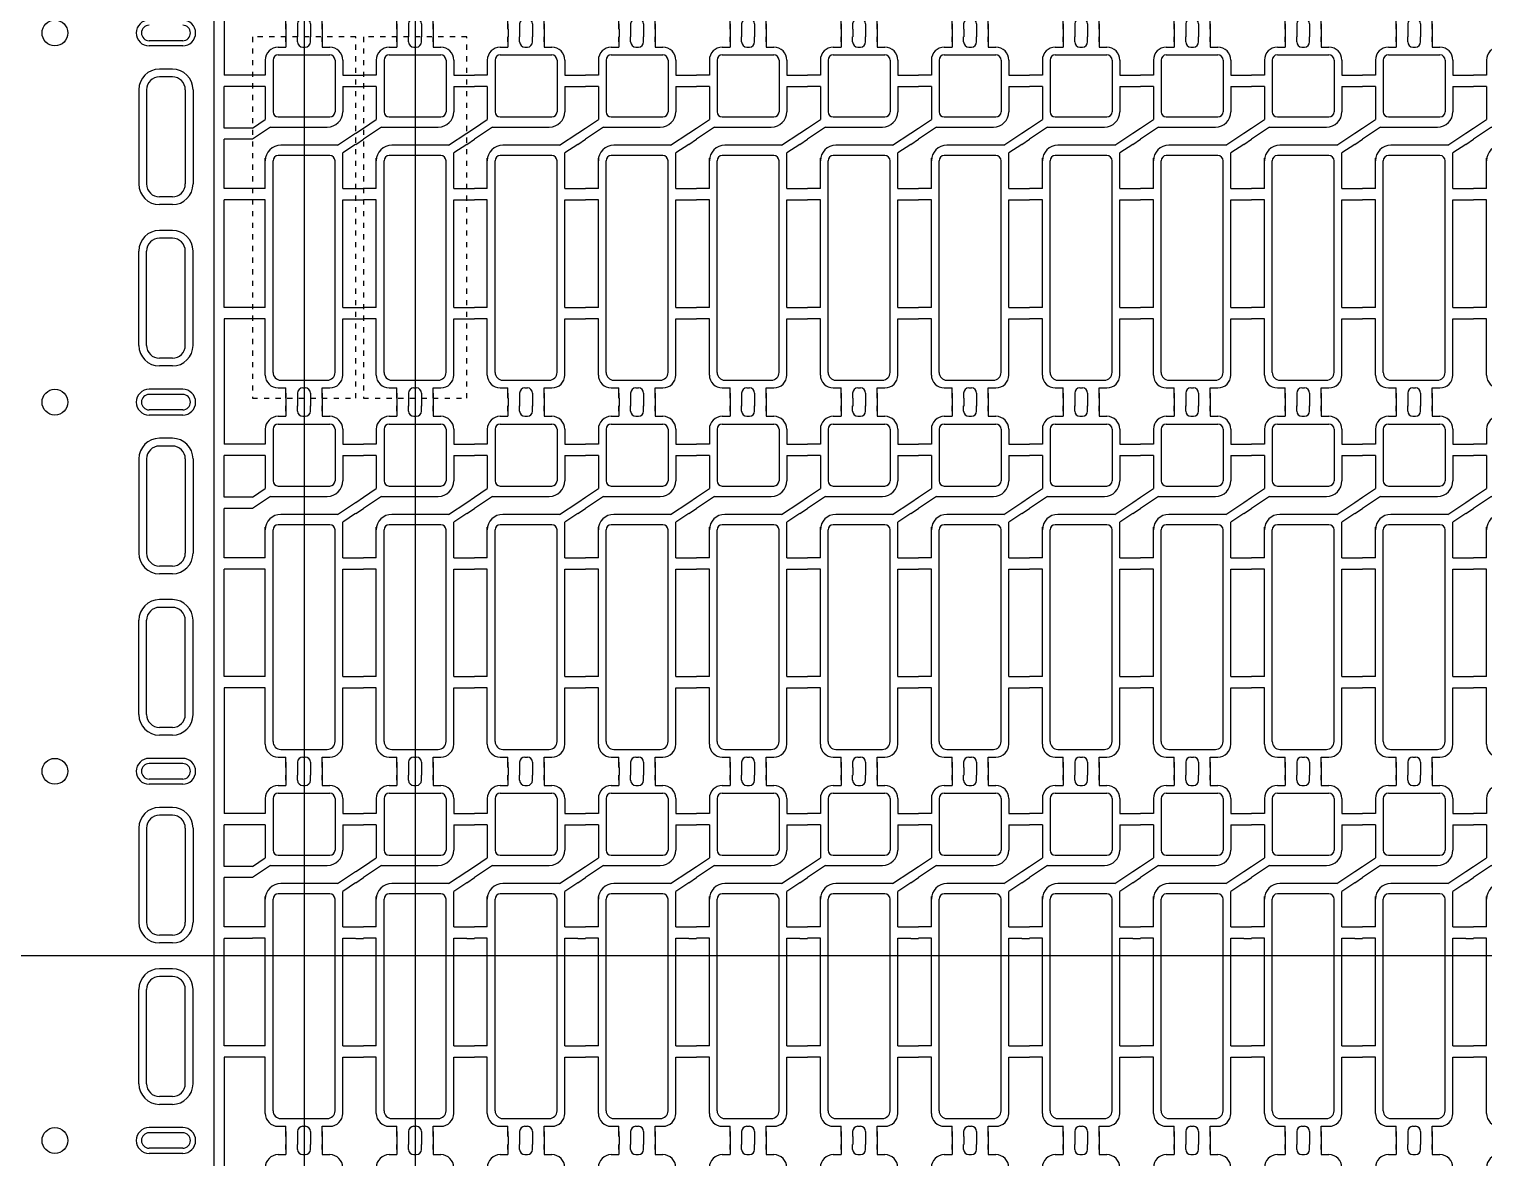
# Model space of a CAD drawing. Header units: millimetres. Extents: x -969 to -640, y 747 to 954.
# Drawn here: x -778.07 to -749.9, y 883.2 to 905.07 of the extents above; entities that cross this region are included whole.
import ezdxf

# ---------------------------------------------------------------- set-up
doc = ezdxf.new("R2010")
doc.units = ezdxf.units.MM
for name, pattern in [('CENTER', [10.16, 6.35, -1.27, 1.27, -1.27]), ('DOT2', [0.125, 0, -0.125]), ('HIDDEN', [1.905, 1.27, -0.635])]:
    doc.linetypes.add(name, pattern=pattern)
for name, color, linetype in [('1', 3, 'Continuous'), ('6', 6, 'Continuous'), ('b etching', 1, 'Continuous'), ('CEN', 8, 'CENTER'), ('HID', 1, 'HIDDEN')]:
    doc.layers.add(name, color=color, linetype=linetype)

# ---------------------------------------------------------------- blocks, each defined once
blk = doc.blocks.new('e1')
at = {"layer": '1'}
for p, q in [((-947.058, 906.581), (-947.058, 906.481)), ((-947.058, 906.481), (-947.058, 906.581)), ((-947.058, 906.581), (-947.058, 906.381)), ((-946.358, 906.581), (-946.358, 906.481)), ((-946.358, 906.481), (-946.358, 906.581)), ((-946.358, 906.581), (-946.358, 906.381)), ((-947.458, 906.131), (-947.458, 905.841)), ((-946.358, 906.381), (-946.208, 906.381)), ((-945.958, 906.131), (-945.958, 905.841)), ((-947.458, 905.841), (-947.708, 905.841)), ((-945.958, 905.841), (-945.708, 905.841)), ((-947.458, 905.621), (-947.708, 905.621)), ((-947.458, 905.621), (-947.458, 904.981)), ((-945.958, 905.621), (-945.958, 905.131)), ((-945.958, 905.621), (-945.708, 905.621)), ((-947.358, 904.831), (-946.258, 904.831)), ((-946.058, 904.481), (-947.158, 904.481)), ((-947.458, 903.641), (-947.458, 904.231)), ((-945.958, 903.641), (-945.958, 904.331)), ((-947.458, 903.641), (-947.708, 903.641)), ((-945.958, 903.641), (-945.708, 903.641)), ((-947.458, 903.421), (-947.708, 903.421)), ((-947.458, 901.341), (-947.458, 903.421)), ((-945.958, 901.341), (-945.958, 903.421)), ((-945.958, 903.421), (-945.708, 903.421)), ((-947.458, 901.341), (-947.708, 901.341)), ((-945.958, 901.341), (-945.708, 901.341)), ((-947.458, 901.121), (-947.708, 901.121)), ((-947.458, 900.031), (-947.458, 901.121)), ((-945.958, 900.031), (-945.958, 901.121)), ((-945.958, 901.121), (-945.708, 901.121)), ((-947.058, 899.581), (-947.058, 899.781)), ((-947.058, 899.581), (-947.058, 899.681)), ((-947.058, 899.681), (-947.058, 899.581)), ((-946.358, 899.781), (-946.208, 899.781)), ((-946.358, 899.581), (-946.358, 899.781)), ((-946.358, 899.581), (-946.358, 899.681)), ((-946.358, 899.681), (-946.358, 899.581))]:
    blk.add_line(p, q, dxfattribs=at)
at = {"layer": '1', "linetype": 'ByBlock'}
for p, q in [((-946.833, 906.481), (-946.833, 906.581)), ((-946.583, 906.481), (-946.583, 906.581)), ((-947.208, 906.381), (-947.058, 906.381)), ((-946.733, 906.381), (-946.683, 906.381)), ((-947.708, 904.814), (-947.458, 904.981)), ((-947.358, 904.831), (-947.708, 904.597)), ((-946.058, 904.481), (-945.708, 904.714)), ((-945.708, 904.497), (-945.958, 904.331)), ((-947.208, 899.781), (-947.058, 899.781)), ((-946.833, 899.681), (-946.833, 899.581)), ((-946.733, 899.781), (-946.683, 899.781)), ((-946.583, 899.681), (-946.583, 899.581))]:
    blk.add_line(p, q, dxfattribs=at)
for centre, start, end in [((-946.733, 906.481), 180, 270), ((-946.683, 906.481), 270, 0), ((-946.733, 899.681), 90, 180), ((-946.683, 899.681), 0, 90)]:
    blk.add_arc(centre, 0.1, start, end, dxfattribs=at)
at = {"layer": '1'}
for centre, radius, start, end in [((-947.208, 906.131), 0.25, 90, 180), ((-946.208, 906.131), 0.25, 0, 90), ((-946.258, 905.131), 0.3, 270, 0), ((-947.158, 904.181), 0.3, 90, 180), ((-947.208, 900.031), 0.25, 180, 270), ((-946.208, 900.031), 0.25, 270, 0)]:
    blk.add_arc(centre, radius, start, end, dxfattribs=at)
blk = doc.blocks.new('e2')
at = {"layer": 'b etching', "linetype": 'ByBlock'}
for p, q in [((-947.308, 906.131), (-947.308, 905.131)), ((-947.208, 906.231), (-946.208, 906.231)), ((-946.108, 906.131), (-946.108, 905.131)), ((-947.208, 905.031), (-946.208, 905.031)), ((-947.308, 900.081), (-947.308, 904.181)), ((-946.208, 904.281), (-947.208, 904.281)), ((-946.108, 900.081), (-946.108, 904.181)), ((-947.158, 899.931), (-946.258, 899.931))]:
    blk.add_line(p, q, dxfattribs=at)
for centre, radius, start, end in [((-947.208, 906.131), 0.1, 90, 180), ((-946.208, 906.131), 0.1, 360, 90), ((-947.208, 905.131), 0.1, 180, 270), ((-946.208, 905.131), 0.1, 270, 360), ((-947.208, 904.181), 0.1, 90, 180), ((-946.208, 904.181), 0.1, 0, 90), ((-947.158, 900.081), 0.15, 180, 270), ((-946.258, 900.081), 0.15, 270, 0)]:
    blk.add_arc(centre, radius, start, end, dxfattribs=at)

msp = doc.modelspace()

# ---------------------------------------------------------------- linework, layer by layer
at = {"layer": '1', "linetype": 'ByBlock'}
for p, q in [((-774.2986804, 906.60640189), (-774.2986804, 904.17640189)), ((-773.0986804, 905.06640189), (-773.0986804, 904.91640189)), ((-772.8736804, 905.06640189), (-772.8736804, 904.91640189)), ((-772.6236804, 905.06640189), (-772.6236804, 904.91640189)), ((-772.3986804, 905.06640189), (-772.3986804, 904.91640189)), ((-770.9486804, 905.06640189), (-770.9486804, 904.91640189)), ((-770.7236804, 905.06640189), (-770.7236804, 904.91640189)), ((-770.4736804, 905.06640189), (-770.4736804, 904.91640189)), ((-770.2486804, 905.06640189), (-770.2486804, 904.91640189)), ((-768.7986804, 905.06640189), (-768.7986804, 904.91640189)), ((-768.5736804, 905.06640189), (-768.5736804, 904.91640189)), ((-768.3236804, 905.06640189), (-768.3236804, 904.91640189)), ((-768.0986804, 905.06640189), (-768.0986804, 904.91640189)), ((-766.6486804, 905.06640189), (-766.6486804, 904.91640189)), ((-766.4236804, 905.06640189), (-766.4236804, 904.91640189)), ((-766.1736804, 905.06640189), (-766.1736804, 904.91640189)), ((-765.9486804, 905.06640189), (-765.9486804, 904.91640189)), ((-764.4986804, 905.06640189), (-764.4986804, 904.91640189)), ((-764.2736804, 905.06640189), (-764.2736804, 904.91640189)), ((-764.0236804, 905.06640189), (-764.0236804, 904.91640189)), ((-763.7986804, 905.06640189), (-763.7986804, 904.91640189)), ((-762.3486804, 905.06640189), (-762.3486804, 904.91640189)), ((-762.1236804, 905.06640189), (-762.1236804, 904.91640189)), ((-761.8736804, 905.06640189), (-761.8736804, 904.91640189)), ((-761.6486804, 905.06640189), (-761.6486804, 904.91640189)), ((-760.1986804, 905.06640189), (-760.1986804, 904.91640189)), ((-759.9736804, 905.06640189), (-759.9736804, 904.91640189)), ((-759.7236804, 905.06640189), (-759.7236804, 904.91640189)), ((-759.4986804, 905.06640189), (-759.4986804, 904.91640189)), ((-758.0486804, 905.06640189), (-758.0486804, 904.91640189)), ((-757.8236804, 905.06640189), (-757.8236804, 904.91640189)), ((-757.5736804, 905.06640189), (-757.5736804, 904.91640189)), ((-757.3486804, 905.06640189), (-757.3486804, 904.91640189)), ((-755.8986804, 905.06640189), (-755.8986804, 904.91640189)), ((-755.6736804, 905.06640189), (-755.6736804, 904.91640189)), ((-755.4236804, 905.06640189), (-755.4236804, 904.91640189)), ((-755.1986804, 905.06640189), (-755.1986804, 904.91640189)), ((-753.7486804, 905.06640189), (-753.7486804, 904.91640189)), ((-753.5236804, 905.06640189), (-753.5236804, 904.91640189)), ((-753.2736804, 905.06640189), (-753.2736804, 904.91640189)), ((-753.0486804, 905.06640189), (-753.0486804, 904.91640189)), ((-751.5986804, 905.06640189), (-751.5986804, 904.91640189)), ((-751.3736804, 905.06640189), (-751.3736804, 904.91640189)), ((-751.1236804, 905.06640189), (-751.1236804, 904.91640189)), ((-750.8986804, 905.06640189), (-750.8986804, 904.91640189)), ((-773.7486804, 904.17640189), (-774.2986804, 904.17640189)), ((-771.7486804, 904.17640189), (-771.5986804, 904.17640189)), ((-769.5986804, 904.17640189), (-769.4486804, 904.17640189)), ((-767.4486804, 904.17640189), (-767.2986804, 904.17640189)), ((-765.2986804, 904.17640189), (-765.1486804, 904.17640189)), ((-763.1486804, 904.17640189), (-762.9986804, 904.17640189)), ((-760.9986804, 904.17640189), (-760.8486804, 904.17640189)), ((-758.8486804, 904.17640189), (-758.6986804, 904.17640189)), ((-756.6986804, 904.17640189), (-756.5486804, 904.17640189)), ((-754.5486804, 904.17640189), (-754.3986804, 904.17640189)), ((-752.3986804, 904.17640189), (-752.2486804, 904.17640189)), ((-750.2486804, 904.17640189), (-750.0986804, 904.17640189)), ((-773.7486804, 903.95640189), (-774.2986804, 903.95640189)), ((-774.2986804, 903.14973522), (-774.2986804, 903.95640189)), ((-771.7486804, 903.95640189), (-771.5986804, 903.95640189)), ((-769.5986804, 903.95640189), (-769.4486804, 903.95640189)), ((-767.4486804, 903.95640189), (-767.2986804, 903.95640189)), ((-765.2986804, 903.95640189), (-765.1486804, 903.95640189)), ((-763.1486804, 903.95640189), (-762.9986804, 903.95640189)), ((-760.9986804, 903.95640189), (-760.8486804, 903.95640189)), ((-758.8486804, 903.95640189), (-758.6986804, 903.95640189)), ((-756.6986804, 903.95640189), (-756.5486804, 903.95640189)), ((-754.5486804, 903.95640189), (-754.3986804, 903.95640189)), ((-752.3986804, 903.95640189), (-752.2486804, 903.95640189)), ((-750.2486804, 903.95640189), (-750.0986804, 903.95640189)), ((-773.7486804, 903.14973522), (-774.2986804, 903.14973522)), ((-771.7486804, 903.04973522), (-771.5986804, 903.14973522)), ((-769.5986804, 903.04973522), (-769.4486804, 903.14973522)), ((-767.4486804, 903.04973522), (-767.2986804, 903.14973522)), ((-765.2986804, 903.04973522), (-765.1486804, 903.14973522)), ((-763.1486804, 903.04973522), (-762.9986804, 903.14973522)), ((-760.9986804, 903.04973522), (-760.8486804, 903.14973522)), ((-758.8486804, 903.04973522), (-758.6986804, 903.14973522)), ((-756.6986804, 903.04973522), (-756.5486804, 903.14973522)), ((-754.5486804, 903.04973522), (-754.3986804, 903.14973522)), ((-752.3986804, 903.04973522), (-752.2486804, 903.14973522)), ((-750.2486804, 903.04973522), (-750.0986804, 903.14973522)), ((-774.2986804, 901.97640189), (-774.2986804, 902.93306855)), ((-773.7486804, 902.93306855), (-774.2986804, 902.93306855)), ((-771.7486804, 902.83306855), (-771.5986804, 902.93306855)), ((-769.5986804, 902.83306855), (-769.4486804, 902.93306855)), ((-767.4486804, 902.83306855), (-767.2986804, 902.93306855)), ((-765.2986804, 902.83306855), (-765.1486804, 902.93306855)), ((-763.1486804, 902.83306855), (-762.9986804, 902.93306855)), ((-760.9986804, 902.83306855), (-760.8486804, 902.93306855)), ((-758.8486804, 902.83306855), (-758.6986804, 902.93306855)), ((-756.6986804, 902.83306855), (-756.5486804, 902.93306855)), ((-754.5486804, 902.83306855), (-754.3986804, 902.93306855)), ((-752.3986804, 902.83306855), (-752.2486804, 902.93306855)), ((-750.2486804, 902.83306855), (-750.0986804, 902.93306855)), ((-773.7486804, 901.97640189), (-774.2986804, 901.97640189)), ((-771.7486804, 901.97640189), (-771.5986804, 901.97640189)), ((-769.5986804, 901.97640189), (-769.4486804, 901.97640189)), ((-767.4486804, 901.97640189), (-767.2986804, 901.97640189)), ((-765.2986804, 901.97640189), (-765.1486804, 901.97640189)), ((-763.1486804, 901.97640189), (-762.9986804, 901.97640189)), ((-760.9986804, 901.97640189), (-760.8486804, 901.97640189)), ((-758.8486804, 901.97640189), (-758.6986804, 901.97640189)), ((-756.6986804, 901.97640189), (-756.5486804, 901.97640189)), ((-754.5486804, 901.97640189), (-754.3986804, 901.97640189)), ((-752.3986804, 901.97640189), (-752.2486804, 901.97640189)), ((-750.2486804, 901.97640189), (-750.0986804, 901.97640189)), ((-774.2986804, 899.67640189), (-774.2986804, 901.75640189)), ((-773.7486804, 901.75640189), (-774.2986804, 901.75640189)), ((-771.7486804, 901.75640189), (-771.5986804, 901.75640189)), ((-769.5986804, 901.75640189), (-769.4486804, 901.75640189)), ((-767.4486804, 901.75640189), (-767.2986804, 901.75640189)), ((-765.2986804, 901.75640189), (-765.1486804, 901.75640189)), ((-763.1486804, 901.75640189), (-762.9986804, 901.75640189)), ((-760.9986804, 901.75640189), (-760.8486804, 901.75640189)), ((-758.8486804, 901.75640189), (-758.6986804, 901.75640189)), ((-756.6986804, 901.75640189), (-756.5486804, 901.75640189)), ((-754.5486804, 901.75640189), (-754.3986804, 901.75640189)), ((-752.3986804, 901.75640189), (-752.2486804, 901.75640189)), ((-750.2486804, 901.75640189), (-750.0986804, 901.75640189)), ((-773.7486804, 899.67640189), (-774.2986804, 899.67640189)), ((-771.7486804, 899.67640189), (-771.5986804, 899.67640189)), ((-769.5986804, 899.67640189), (-769.4486804, 899.67640189)), ((-767.4486804, 899.67640189), (-767.2986804, 899.67640189)), ((-765.2986804, 899.67640189), (-765.1486804, 899.67640189)), ((-763.1486804, 899.67640189), (-762.9986804, 899.67640189)), ((-760.9986804, 899.67640189), (-760.8486804, 899.67640189)), ((-758.8486804, 899.67640189), (-758.6986804, 899.67640189)), ((-756.6986804, 899.67640189), (-756.5486804, 899.67640189)), ((-754.5486804, 899.67640189), (-754.3986804, 899.67640189)), ((-752.3986804, 899.67640189), (-752.2486804, 899.67640189)), ((-750.2486804, 899.67640189), (-750.0986804, 899.67640189)), ((-773.7486804, 899.45640189), (-774.2986804, 899.45640189)), ((-774.2986804, 899.45640189), (-774.2986804, 897.02640189)), ((-771.7486804, 899.45640189), (-771.5986804, 899.45640189)), ((-769.5986804, 899.45640189), (-769.4486804, 899.45640189)), ((-767.4486804, 899.45640189), (-767.2986804, 899.45640189)), ((-765.2986804, 899.45640189), (-765.1486804, 899.45640189)), ((-763.1486804, 899.45640189), (-762.9986804, 899.45640189)), ((-760.9986804, 899.45640189), (-760.8486804, 899.45640189)), ((-758.8486804, 899.45640189), (-758.6986804, 899.45640189)), ((-756.6986804, 899.45640189), (-756.5486804, 899.45640189)), ((-754.5486804, 899.45640189), (-754.3986804, 899.45640189)), ((-752.3986804, 899.45640189), (-752.2486804, 899.45640189)), ((-750.2486804, 899.45640189), (-750.0986804, 899.45640189)), ((-773.0986804, 897.91640189), (-773.0986804, 897.76640189)), ((-772.8736804, 897.91640189), (-772.8736804, 897.76640189)), ((-772.6236804, 897.91640189), (-772.6236804, 897.76640189)), ((-772.3986804, 897.91640189), (-772.3986804, 897.76640189)), ((-770.9486804, 897.91640189), (-770.9486804, 897.76640189)), ((-770.7236804, 897.91640189), (-770.7236804, 897.76640189)), ((-770.4736804, 897.91640189), (-770.4736804, 897.76640189)), ((-770.2486804, 897.91640189), (-770.2486804, 897.76640189)), ((-768.7986804, 897.91640189), (-768.7986804, 897.76640189)), ((-768.5736804, 897.91640189), (-768.5736804, 897.76640189)), ((-768.3236804, 897.91640189), (-768.3236804, 897.76640189)), ((-768.0986804, 897.91640189), (-768.0986804, 897.76640189)), ((-766.6486804, 897.91640189), (-766.6486804, 897.76640189)), ((-766.4236804, 897.91640189), (-766.4236804, 897.76640189)), ((-766.1736804, 897.91640189), (-766.1736804, 897.76640189)), ((-765.9486804, 897.91640189), (-765.9486804, 897.76640189)), ((-764.4986804, 897.91640189), (-764.4986804, 897.76640189)), ((-764.2736804, 897.91640189), (-764.2736804, 897.76640189)), ((-764.0236804, 897.91640189), (-764.0236804, 897.76640189)), ((-763.7986804, 897.91640189), (-763.7986804, 897.76640189)), ((-762.3486804, 897.91640189), (-762.3486804, 897.76640189)), ((-762.1236804, 897.91640189), (-762.1236804, 897.76640189)), ((-761.8736804, 897.91640189), (-761.8736804, 897.76640189)), ((-761.6486804, 897.91640189), (-761.6486804, 897.76640189)), ((-760.1986804, 897.91640189), (-760.1986804, 897.76640189)), ((-759.9736804, 897.91640189), (-759.9736804, 897.76640189)), ((-759.7236804, 897.91640189), (-759.7236804, 897.76640189)), ((-759.4986804, 897.91640189), (-759.4986804, 897.76640189)), ((-758.0486804, 897.91640189), (-758.0486804, 897.76640189)), ((-757.8236804, 897.91640189), (-757.8236804, 897.76640189)), ((-757.5736804, 897.91640189), (-757.5736804, 897.76640189)), ((-757.3486804, 897.91640189), (-757.3486804, 897.76640189)), ((-755.8986804, 897.91640189), (-755.8986804, 897.76640189)), ((-755.6736804, 897.91640189), (-755.6736804, 897.76640189)), ((-755.4236804, 897.91640189), (-755.4236804, 897.76640189)), ((-755.1986804, 897.91640189), (-755.1986804, 897.76640189)), ((-753.7486804, 897.91640189), (-753.7486804, 897.76640189)), ((-753.5236804, 897.91640189), (-753.5236804, 897.76640189)), ((-753.2736804, 897.91640189), (-753.2736804, 897.76640189)), ((-753.0486804, 897.91640189), (-753.0486804, 897.76640189)), ((-751.5986804, 897.91640189), (-751.5986804, 897.76640189)), ((-751.3736804, 897.91640189), (-751.3736804, 897.76640189)), ((-751.1236804, 897.91640189), (-751.1236804, 897.76640189)), ((-750.8986804, 897.91640189), (-750.8986804, 897.76640189)), ((-773.7486804, 897.02640189), (-774.2986804, 897.02640189)), ((-771.7486804, 897.02640189), (-771.5986804, 897.02640189)), ((-769.5986804, 897.02640189), (-769.4486804, 897.02640189)), ((-767.4486804, 897.02640189), (-767.2986804, 897.02640189)), ((-765.2986804, 897.02640189), (-765.1486804, 897.02640189)), ((-763.1486804, 897.02640189), (-762.9986804, 897.02640189)), ((-760.9986804, 897.02640189), (-760.8486804, 897.02640189)), ((-758.8486804, 897.02640189), (-758.6986804, 897.02640189)), ((-756.6986804, 897.02640189), (-756.5486804, 897.02640189)), ((-754.5486804, 897.02640189), (-754.3986804, 897.02640189)), ((-752.3986804, 897.02640189), (-752.2486804, 897.02640189)), ((-750.2486804, 897.02640189), (-750.0986804, 897.02640189)), ((-773.7486804, 896.80640189), (-774.2986804, 896.80640189)), ((-774.2986804, 895.99973522), (-774.2986804, 896.80640189)), ((-771.7486804, 896.80640189), (-771.5986804, 896.80640189)), ((-769.5986804, 896.80640189), (-769.4486804, 896.80640189)), ((-767.4486804, 896.80640189), (-767.2986804, 896.80640189)), ((-765.2986804, 896.80640189), (-765.1486804, 896.80640189)), ((-763.1486804, 896.80640189), (-762.9986804, 896.80640189)), ((-760.9986804, 896.80640189), (-760.8486804, 896.80640189)), ((-758.8486804, 896.80640189), (-758.6986804, 896.80640189)), ((-756.6986804, 896.80640189), (-756.5486804, 896.80640189)), ((-754.5486804, 896.80640189), (-754.3986804, 896.80640189)), ((-752.3986804, 896.80640189), (-752.2486804, 896.80640189)), ((-750.2486804, 896.80640189), (-750.0986804, 896.80640189)), ((-773.7486804, 895.99973522), (-774.2986804, 895.99973522)), ((-771.7486804, 895.89973522), (-771.5986804, 895.99973522)), ((-769.5986804, 895.89973522), (-769.4486804, 895.99973522)), ((-767.4486804, 895.89973522), (-767.2986804, 895.99973522)), ((-765.2986804, 895.89973522), (-765.1486804, 895.99973522)), ((-763.1486804, 895.89973522), (-762.9986804, 895.99973522)), ((-760.9986804, 895.89973522), (-760.8486804, 895.99973522)), ((-758.8486804, 895.89973522), (-758.6986804, 895.99973522)), ((-756.6986804, 895.89973522), (-756.5486804, 895.99973522)), ((-754.5486804, 895.89973522), (-754.3986804, 895.99973522)), ((-752.3986804, 895.89973522), (-752.2486804, 895.99973522)), ((-750.2486804, 895.89973522), (-750.0986804, 895.99973522)), ((-774.2986804, 894.82640189), (-774.2986804, 895.78306855)), ((-773.7486804, 895.78306855), (-774.2986804, 895.78306855)), ((-771.7486804, 895.68306855), (-771.5986804, 895.78306855)), ((-769.5986804, 895.68306855), (-769.4486804, 895.78306855)), ((-767.4486804, 895.68306855), (-767.2986804, 895.78306855)), ((-765.2986804, 895.68306855), (-765.1486804, 895.78306855)), ((-763.1486804, 895.68306855), (-762.9986804, 895.78306855)), ((-760.9986804, 895.68306855), (-760.8486804, 895.78306855)), ((-758.8486804, 895.68306855), (-758.6986804, 895.78306855)), ((-756.6986804, 895.68306855), (-756.5486804, 895.78306855)), ((-754.5486804, 895.68306855), (-754.3986804, 895.78306855)), ((-752.3986804, 895.68306855), (-752.2486804, 895.78306855)), ((-750.2486804, 895.68306855), (-750.0986804, 895.78306855)), ((-773.7486804, 894.82640189), (-774.2986804, 894.82640189)), ((-774.2986804, 892.52640189), (-774.2986804, 894.60640189)), ((-773.7486804, 894.60640189), (-774.2986804, 894.60640189)), ((-771.7486804, 894.82640189), (-771.5986804, 894.82640189)), ((-771.7486804, 894.60640189), (-771.5986804, 894.60640189)), ((-769.5986804, 894.82640189), (-769.4486804, 894.82640189)), ((-769.5986804, 894.60640189), (-769.4486804, 894.60640189)), ((-767.4486804, 894.82640189), (-767.2986804, 894.82640189)), ((-767.4486804, 894.60640189), (-767.2986804, 894.60640189)), ((-765.2986804, 894.82640189), (-765.1486804, 894.82640189)), ((-765.2986804, 894.60640189), (-765.1486804, 894.60640189)), ((-763.1486804, 894.82640189), (-762.9986804, 894.82640189)), ((-763.1486804, 894.60640189), (-762.9986804, 894.60640189)), ((-760.9986804, 894.82640189), (-760.8486804, 894.82640189)), ((-760.9986804, 894.60640189), (-760.8486804, 894.60640189)), ((-758.8486804, 894.82640189), (-758.6986804, 894.82640189)), ((-758.8486804, 894.60640189), (-758.6986804, 894.60640189)), ((-756.6986804, 894.82640189), (-756.5486804, 894.82640189)), ((-756.6986804, 894.60640189), (-756.5486804, 894.60640189)), ((-754.5486804, 894.82640189), (-754.3986804, 894.82640189)), ((-754.5486804, 894.60640189), (-754.3986804, 894.60640189)), ((-752.3986804, 894.82640189), (-752.2486804, 894.82640189)), ((-752.3986804, 894.60640189), (-752.2486804, 894.60640189)), ((-750.2486804, 894.82640189), (-750.0986804, 894.82640189)), ((-750.2486804, 894.60640189), (-750.0986804, 894.60640189)), ((-773.7486804, 892.52640189), (-774.2986804, 892.52640189)), ((-773.7486804, 892.30640189), (-774.2986804, 892.30640189)), ((-774.2986804, 892.30640189), (-774.2986804, 889.87640189)), ((-771.7486804, 892.52640189), (-771.5986804, 892.52640189)), ((-771.7486804, 892.30640189), (-771.5986804, 892.30640189)), ((-769.5986804, 892.52640189), (-769.4486804, 892.52640189)), ((-769.5986804, 892.30640189), (-769.4486804, 892.30640189)), ((-767.4486804, 892.52640189), (-767.2986804, 892.52640189)), ((-767.4486804, 892.30640189), (-767.2986804, 892.30640189)), ((-765.2986804, 892.52640189), (-765.1486804, 892.52640189)), ((-765.2986804, 892.30640189), (-765.1486804, 892.30640189)), ((-763.1486804, 892.52640189), (-762.9986804, 892.52640189)), ((-763.1486804, 892.30640189), (-762.9986804, 892.30640189)), ((-760.9986804, 892.52640189), (-760.8486804, 892.52640189)), ((-760.9986804, 892.30640189), (-760.8486804, 892.30640189)), ((-758.8486804, 892.52640189), (-758.6986804, 892.52640189)), ((-758.8486804, 892.30640189), (-758.6986804, 892.30640189)), ((-756.6986804, 892.52640189), (-756.5486804, 892.52640189)), ((-756.6986804, 892.30640189), (-756.5486804, 892.30640189)), ((-754.5486804, 892.52640189), (-754.3986804, 892.52640189)), ((-754.5486804, 892.30640189), (-754.3986804, 892.30640189)), ((-752.3986804, 892.52640189), (-752.2486804, 892.52640189)), ((-752.3986804, 892.30640189), (-752.2486804, 892.30640189)), ((-750.2486804, 892.52640189), (-750.0986804, 892.52640189)), ((-750.2486804, 892.30640189), (-750.0986804, 892.30640189)), ((-773.0986804, 890.76640189), (-773.0986804, 890.61640189)), ((-772.8736804, 890.76640189), (-772.8736804, 890.61640189)), ((-772.6236804, 890.76640189), (-772.6236804, 890.61640189)), ((-772.3986804, 890.76640189), (-772.3986804, 890.61640189)), ((-770.9486804, 890.76640189), (-770.9486804, 890.61640189)), ((-770.7236804, 890.76640189), (-770.7236804, 890.61640189)), ((-770.4736804, 890.76640189), (-770.4736804, 890.61640189)), ((-770.2486804, 890.76640189), (-770.2486804, 890.61640189)), ((-768.7986804, 890.76640189), (-768.7986804, 890.61640189)), ((-768.5736804, 890.76640189), (-768.5736804, 890.61640189)), ((-768.3236804, 890.76640189), (-768.3236804, 890.61640189)), ((-768.0986804, 890.76640189), (-768.0986804, 890.61640189)), ((-766.6486804, 890.76640189), (-766.6486804, 890.61640189)), ((-766.4236804, 890.76640189), (-766.4236804, 890.61640189)), ((-766.1736804, 890.76640189), (-766.1736804, 890.61640189)), ((-765.9486804, 890.76640189), (-765.9486804, 890.61640189)), ((-764.4986804, 890.76640189), (-764.4986804, 890.61640189)), ((-764.2736804, 890.76640189), (-764.2736804, 890.61640189)), ((-764.0236804, 890.76640189), (-764.0236804, 890.61640189)), ((-763.7986804, 890.76640189), (-763.7986804, 890.61640189)), ((-762.3486804, 890.76640189), (-762.3486804, 890.61640189)), ((-762.1236804, 890.76640189), (-762.1236804, 890.61640189)), ((-761.8736804, 890.76640189), (-761.8736804, 890.61640189)), ((-761.6486804, 890.76640189), (-761.6486804, 890.61640189)), ((-760.1986804, 890.76640189), (-760.1986804, 890.61640189)), ((-759.9736804, 890.76640189), (-759.9736804, 890.61640189)), ((-759.7236804, 890.76640189), (-759.7236804, 890.61640189)), ((-759.4986804, 890.76640189), (-759.4986804, 890.61640189)), ((-758.0486804, 890.76640189), (-758.0486804, 890.61640189)), ((-757.8236804, 890.76640189), (-757.8236804, 890.61640189)), ((-757.5736804, 890.76640189), (-757.5736804, 890.61640189)), ((-757.3486804, 890.76640189), (-757.3486804, 890.61640189)), ((-755.8986804, 890.76640189), (-755.8986804, 890.61640189)), ((-755.6736804, 890.76640189), (-755.6736804, 890.61640189)), ((-755.4236804, 890.76640189), (-755.4236804, 890.61640189)), ((-755.1986804, 890.76640189), (-755.1986804, 890.61640189)), ((-753.7486804, 890.76640189), (-753.7486804, 890.61640189)), ((-753.5236804, 890.76640189), (-753.5236804, 890.61640189)), ((-753.2736804, 890.76640189), (-753.2736804, 890.61640189)), ((-753.0486804, 890.76640189), (-753.0486804, 890.61640189)), ((-751.5986804, 890.76640189), (-751.5986804, 890.61640189)), ((-751.3736804, 890.76640189), (-751.3736804, 890.61640189)), ((-751.1236804, 890.76640189), (-751.1236804, 890.61640189)), ((-750.8986804, 890.76640189), (-750.8986804, 890.61640189)), ((-773.7486804, 889.87640189), (-774.2986804, 889.87640189)), ((-771.7486804, 889.87640189), (-771.5986804, 889.87640189)), ((-769.5986804, 889.87640189), (-769.4486804, 889.87640189)), ((-767.4486804, 889.87640189), (-767.2986804, 889.87640189)), ((-765.2986804, 889.87640189), (-765.1486804, 889.87640189)), ((-763.1486804, 889.87640189), (-762.9986804, 889.87640189)), ((-760.9986804, 889.87640189), (-760.8486804, 889.87640189)), ((-758.8486804, 889.87640189), (-758.6986804, 889.87640189)), ((-756.6986804, 889.87640189), (-756.5486804, 889.87640189)), ((-754.5486804, 889.87640189), (-754.3986804, 889.87640189)), ((-752.3986804, 889.87640189), (-752.2486804, 889.87640189)), ((-750.2486804, 889.87640189), (-750.0986804, 889.87640189)), ((-773.7486804, 889.65640189), (-774.2986804, 889.65640189)), ((-774.2986804, 888.84973522), (-774.2986804, 889.65640189)), ((-771.7486804, 889.65640189), (-771.5986804, 889.65640189)), ((-769.5986804, 889.65640189), (-769.4486804, 889.65640189)), ((-767.4486804, 889.65640189), (-767.2986804, 889.65640189)), ((-765.2986804, 889.65640189), (-765.1486804, 889.65640189)), ((-763.1486804, 889.65640189), (-762.9986804, 889.65640189)), ((-760.9986804, 889.65640189), (-760.8486804, 889.65640189)), ((-758.8486804, 889.65640189), (-758.6986804, 889.65640189)), ((-756.6986804, 889.65640189), (-756.5486804, 889.65640189)), ((-754.5486804, 889.65640189), (-754.3986804, 889.65640189)), ((-752.3986804, 889.65640189), (-752.2486804, 889.65640189)), ((-750.2486804, 889.65640189), (-750.0986804, 889.65640189)), ((-773.7486804, 888.84973522), (-774.2986804, 888.84973522)), ((-771.7486804, 888.74973522), (-771.5986804, 888.84973522)), ((-769.5986804, 888.74973522), (-769.4486804, 888.84973522)), ((-767.4486804, 888.74973522), (-767.2986804, 888.84973522)), ((-765.2986804, 888.74973522), (-765.1486804, 888.84973522)), ((-763.1486804, 888.74973522), (-762.9986804, 888.84973522)), ((-760.9986804, 888.74973522), (-760.8486804, 888.84973522)), ((-758.8486804, 888.74973522), (-758.6986804, 888.84973522)), ((-756.6986804, 888.74973522), (-756.5486804, 888.84973522)), ((-754.5486804, 888.74973522), (-754.3986804, 888.84973522)), ((-752.3986804, 888.74973522), (-752.2486804, 888.84973522)), ((-750.2486804, 888.74973522), (-750.0986804, 888.84973522)), ((-774.2986804, 887.67640189), (-774.2986804, 888.63306855)), ((-773.7486804, 888.63306855), (-774.2986804, 888.63306855)), ((-771.7486804, 888.53306855), (-771.5986804, 888.63306855)), ((-769.5986804, 888.53306855), (-769.4486804, 888.63306855)), ((-767.4486804, 888.53306855), (-767.2986804, 888.63306855)), ((-765.2986804, 888.53306855), (-765.1486804, 888.63306855)), ((-763.1486804, 888.53306855), (-762.9986804, 888.63306855)), ((-760.9986804, 888.53306855), (-760.8486804, 888.63306855)), ((-758.8486804, 888.53306855), (-758.6986804, 888.63306855)), ((-756.6986804, 888.53306855), (-756.5486804, 888.63306855)), ((-754.5486804, 888.53306855), (-754.3986804, 888.63306855)), ((-752.3986804, 888.53306855), (-752.2486804, 888.63306855)), ((-750.2486804, 888.53306855), (-750.0986804, 888.63306855)), ((-773.7486804, 887.67640189), (-774.2986804, 887.67640189)), ((-771.7486804, 887.67640189), (-771.5986804, 887.67640189)), ((-769.5986804, 887.67640189), (-769.4486804, 887.67640189)), ((-767.4486804, 887.67640189), (-767.2986804, 887.67640189)), ((-765.2986804, 887.67640189), (-765.1486804, 887.67640189)), ((-763.1486804, 887.67640189), (-762.9986804, 887.67640189)), ((-760.9986804, 887.67640189), (-760.8486804, 887.67640189)), ((-758.8486804, 887.67640189), (-758.6986804, 887.67640189)), ((-756.6986804, 887.67640189), (-756.5486804, 887.67640189)), ((-754.5486804, 887.67640189), (-754.3986804, 887.67640189)), ((-752.3986804, 887.67640189), (-752.2486804, 887.67640189)), ((-750.2486804, 887.67640189), (-750.0986804, 887.67640189)), ((-774.2986804, 885.37640189), (-774.2986804, 887.45640189)), ((-773.7486804, 887.45640189), (-774.2986804, 887.45640189)), ((-771.7486804, 887.45640189), (-771.5986804, 887.45640189)), ((-769.5986804, 887.45640189), (-769.4486804, 887.45640189)), ((-767.4486804, 887.45640189), (-767.2986804, 887.45640189)), ((-765.2986804, 887.45640189), (-765.1486804, 887.45640189)), ((-763.1486804, 887.45640189), (-762.9986804, 887.45640189)), ((-760.9986804, 887.45640189), (-760.8486804, 887.45640189)), ((-758.8486804, 887.45640189), (-758.6986804, 887.45640189)), ((-756.6986804, 887.45640189), (-756.5486804, 887.45640189)), ((-754.5486804, 887.45640189), (-754.3986804, 887.45640189)), ((-752.3986804, 887.45640189), (-752.2486804, 887.45640189)), ((-750.2486804, 887.45640189), (-750.0986804, 887.45640189)), ((-773.7486804, 885.37640189), (-774.2986804, 885.37640189)), ((-771.7486804, 885.37640189), (-771.5986804, 885.37640189)), ((-769.5986804, 885.37640189), (-769.4486804, 885.37640189)), ((-767.4486804, 885.37640189), (-767.2986804, 885.37640189)), ((-765.2986804, 885.37640189), (-765.1486804, 885.37640189)), ((-763.1486804, 885.37640189), (-762.9986804, 885.37640189)), ((-760.9986804, 885.37640189), (-760.8486804, 885.37640189)), ((-758.8486804, 885.37640189), (-758.6986804, 885.37640189)), ((-756.6986804, 885.37640189), (-756.5486804, 885.37640189)), ((-754.5486804, 885.37640189), (-754.3986804, 885.37640189)), ((-752.3986804, 885.37640189), (-752.2486804, 885.37640189)), ((-750.2486804, 885.37640189), (-750.0986804, 885.37640189)), ((-773.7486804, 885.15640189), (-774.2986804, 885.15640189)), ((-774.2986804, 885.15640189), (-774.2986804, 882.72640189)), ((-771.7486804, 885.15640189), (-771.5986804, 885.15640189)), ((-769.5986804, 885.15640189), (-769.4486804, 885.15640189)), ((-767.4486804, 885.15640189), (-767.2986804, 885.15640189)), ((-765.2986804, 885.15640189), (-765.1486804, 885.15640189)), ((-763.1486804, 885.15640189), (-762.9986804, 885.15640189)), ((-760.9986804, 885.15640189), (-760.8486804, 885.15640189)), ((-758.8486804, 885.15640189), (-758.6986804, 885.15640189)), ((-756.6986804, 885.15640189), (-756.5486804, 885.15640189)), ((-754.5486804, 885.15640189), (-754.3986804, 885.15640189)), ((-752.3986804, 885.15640189), (-752.2486804, 885.15640189)), ((-750.2486804, 885.15640189), (-750.0986804, 885.15640189)), ((-773.0986804, 883.61640189), (-773.0986804, 883.46640189)), ((-772.8736804, 883.61640189), (-772.8736804, 883.46640189)), ((-772.6236804, 883.61640189), (-772.6236804, 883.46640189)), ((-772.3986804, 883.61640189), (-772.3986804, 883.46640189)), ((-770.9486804, 883.61640189), (-770.9486804, 883.46640189)), ((-770.7236804, 883.61640189), (-770.7236804, 883.46640189)), ((-770.4736804, 883.61640189), (-770.4736804, 883.46640189)), ((-770.2486804, 883.61640189), (-770.2486804, 883.46640189)), ((-768.7986804, 883.61640189), (-768.7986804, 883.46640189)), ((-768.5736804, 883.61640189), (-768.5736804, 883.46640189)), ((-768.3236804, 883.61640189), (-768.3236804, 883.46640189)), ((-768.0986804, 883.61640189), (-768.0986804, 883.46640189)), ((-766.6486804, 883.61640189), (-766.6486804, 883.46640189)), ((-766.4236804, 883.61640189), (-766.4236804, 883.46640189)), ((-766.1736804, 883.61640189), (-766.1736804, 883.46640189)), ((-765.9486804, 883.61640189), (-765.9486804, 883.46640189)), ((-764.4986804, 883.61640189), (-764.4986804, 883.46640189)), ((-764.2736804, 883.61640189), (-764.2736804, 883.46640189)), ((-764.0236804, 883.61640189), (-764.0236804, 883.46640189)), ((-763.7986804, 883.61640189), (-763.7986804, 883.46640189)), ((-762.3486804, 883.61640189), (-762.3486804, 883.46640189)), ((-762.1236804, 883.61640189), (-762.1236804, 883.46640189)), ((-761.8736804, 883.61640189), (-761.8736804, 883.46640189)), ((-761.6486804, 883.61640189), (-761.6486804, 883.46640189)), ((-760.1986804, 883.61640189), (-760.1986804, 883.46640189)), ((-759.9736804, 883.61640189), (-759.9736804, 883.46640189)), ((-759.7236804, 883.61640189), (-759.7236804, 883.46640189)), ((-759.4986804, 883.61640189), (-759.4986804, 883.46640189)), ((-758.0486804, 883.61640189), (-758.0486804, 883.46640189)), ((-757.8236804, 883.61640189), (-757.8236804, 883.46640189)), ((-757.5736804, 883.61640189), (-757.5736804, 883.46640189)), ((-757.3486804, 883.61640189), (-757.3486804, 883.46640189)), ((-755.8986804, 883.61640189), (-755.8986804, 883.46640189)), ((-755.6736804, 883.61640189), (-755.6736804, 883.46640189)), ((-755.4236804, 883.61640189), (-755.4236804, 883.46640189)), ((-755.1986804, 883.61640189), (-755.1986804, 883.46640189)), ((-753.7486804, 883.61640189), (-753.7486804, 883.46640189)), ((-753.5236804, 883.61640189), (-753.5236804, 883.46640189)), ((-753.2736804, 883.61640189), (-753.2736804, 883.46640189)), ((-753.0486804, 883.61640189), (-753.0486804, 883.46640189)), ((-751.5986804, 883.61640189), (-751.5986804, 883.46640189)), ((-751.3736804, 883.61640189), (-751.3736804, 883.46640189)), ((-751.1236804, 883.61640189), (-751.1236804, 883.46640189)), ((-750.8986804, 883.61640189), (-750.8986804, 883.46640189))]:
    msp.add_line(p, q, dxfattribs=at)
at = {"layer": '1'}
for p, q in [((-775.0986804, 904.84140189), (-775.7486804, 904.84140189)), ((-775.0986804, 904.84140189), (-775.7486804, 904.84140189)), ((-775.2986804, 904.14140189), (-775.5486804, 904.14140189)), ((-775.7986804, 903.89140189), (-775.7986804, 902.06640189)), ((-775.0486804, 903.89140189), (-775.0486804, 902.06640189)), ((-775.2986804, 901.81640189), (-775.5486804, 901.81640189)), ((-775.7986804, 898.94140189), (-775.7986804, 900.76640189)), ((-775.2986804, 901.01640189), (-775.5486804, 901.01640189)), ((-775.0486804, 898.94140189), (-775.0486804, 900.76640189)), ((-775.2986804, 898.69140189), (-775.5486804, 898.69140189)), ((-775.0986804, 897.99140189), (-775.7486804, 897.99140189)), ((-775.0986804, 897.99140189), (-775.7486804, 897.99140189)), ((-775.0986804, 897.69140189), (-775.7486804, 897.69140189)), ((-775.0986804, 897.69140189), (-775.7486804, 897.69140189)), ((-775.2986804, 896.99140189), (-775.5486804, 896.99140189)), ((-775.7986804, 896.74140189), (-775.7986804, 894.91640189)), ((-775.0486804, 896.74140189), (-775.0486804, 894.91640189)), ((-775.2986804, 894.66640189), (-775.5486804, 894.66640189)), ((-775.2986804, 893.86640189), (-775.5486804, 893.86640189)), ((-775.7986804, 891.79140189), (-775.7986804, 893.61640189)), ((-775.0486804, 891.79140189), (-775.0486804, 893.61640189)), ((-775.2986804, 891.54140189), (-775.5486804, 891.54140189)), ((-775.0986804, 890.84140189), (-775.7486804, 890.84140189)), ((-775.0986804, 890.84140189), (-775.7486804, 890.84140189)), ((-775.0986804, 890.54140189), (-775.7486804, 890.54140189)), ((-775.0986804, 890.54140189), (-775.7486804, 890.54140189)), ((-775.2986804, 889.84140189), (-775.5486804, 889.84140189)), ((-775.7986804, 889.59140189), (-775.7986804, 887.76640189)), ((-775.0486804, 889.59140189), (-775.0486804, 887.76640189)), ((-775.2986804, 887.51640189), (-775.5486804, 887.51640189)), ((-775.2986804, 886.71640189), (-775.5486804, 886.71640189)), ((-775.7986804, 884.64140189), (-775.7986804, 886.46640189)), ((-775.0486804, 884.64140189), (-775.0486804, 886.46640189)), ((-775.2986804, 884.39140189), (-775.5486804, 884.39140189)), ((-775.0986804, 883.69140189), (-775.7486804, 883.69140189)), ((-775.0986804, 883.69140189), (-775.7486804, 883.69140189)), ((-775.0986804, 883.39140189), (-775.7486804, 883.39140189)), ((-775.0986804, 883.39140189), (-775.7486804, 883.39140189))]:
    msp.add_line(p, q, dxfattribs=at)
for centre in [(-777.5736804, 904.99140189), (-777.5736804, 897.84140189), (-777.5736804, 890.69140189), (-777.5736804, 883.54140189)]:
    msp.add_circle(centre, 0.25, dxfattribs=at)
for centre, radius, start, end in [((-775.7486804, 904.99140189), 0.15, 90, 270), ((-775.7486804, 904.99140189), 0.15, 90, 270), ((-775.0986804, 904.99140189), 0.15, 270, 90), ((-775.0986804, 904.99140189), 0.15, 270, 90), ((-775.5486804, 903.89140189), 0.25, 90, 180), ((-775.2986804, 903.89140189), 0.25, 360, 90), ((-775.5486804, 902.06640189), 0.25, 180, 270), ((-775.2986804, 902.06640189), 0.25, 270, 360), ((-775.5486804, 900.76640189), 0.25, 90, 180), ((-775.2986804, 900.76640189), 0.25, 0, 90), ((-775.5486804, 898.94140189), 0.25, 180, 270), ((-775.2986804, 898.94140189), 0.25, 270, 0), ((-775.7486804, 897.84140189), 0.15, 90, 270), ((-775.7486804, 897.84140189), 0.15, 90, 270), ((-775.0986804, 897.84140189), 0.15, 270, 90), ((-775.0986804, 897.84140189), 0.15, 270, 90), ((-775.5486804, 896.74140189), 0.25, 90, 180), ((-775.2986804, 896.74140189), 0.25, 360, 90), ((-775.5486804, 894.91640189), 0.25, 180, 270), ((-775.2986804, 894.91640189), 0.25, 270, 360), ((-775.5486804, 893.61640189), 0.25, 90, 180), ((-775.2986804, 893.61640189), 0.25, 0, 90), ((-775.5486804, 891.79140189), 0.25, 180, 270), ((-775.2986804, 891.79140189), 0.25, 270, 0), ((-775.7486804, 890.69140189), 0.15, 90, 270), ((-775.7486804, 890.69140189), 0.15, 90, 270), ((-775.0986804, 890.69140189), 0.15, 270, 90), ((-775.0986804, 890.69140189), 0.15, 270, 90), ((-775.5486804, 889.59140189), 0.25, 90, 180), ((-775.2986804, 889.59140189), 0.25, 360, 90), ((-775.5486804, 887.76640189), 0.25, 180, 270), ((-775.2986804, 887.76640189), 0.25, 270, 360), ((-775.5486804, 886.46640189), 0.25, 90, 180), ((-775.2986804, 886.46640189), 0.25, 0, 90), ((-775.5486804, 884.64140189), 0.25, 180, 270), ((-775.2986804, 884.64140189), 0.25, 270, 0), ((-775.7486804, 883.54140189), 0.15, 90, 270), ((-775.7486804, 883.54140189), 0.15, 90, 270), ((-775.0986804, 883.54140189), 0.15, 270, 90), ((-775.0986804, 883.54140189), 0.15, 270, 90)]:
    msp.add_arc(centre, radius, start, end, dxfattribs=at)
at = {"layer": '6', "linetype": 'DOT2'}
for p, q in [((-773.7486804, 904.91640189), (-773.7486804, 897.91640189)), ((-771.7486804, 904.91640189), (-773.7486804, 904.91640189)), ((-771.7486804, 897.91640189), (-771.7486804, 904.91640189)), ((-771.5986804, 904.91640189), (-771.5986804, 897.91640189)), ((-769.5986804, 904.91640189), (-771.5986804, 904.91640189)), ((-769.5986804, 897.91640189), (-769.5986804, 904.91640189)), ((-773.7486804, 897.91640189), (-771.7486804, 897.91640189)), ((-771.5986804, 897.91640189), (-769.5986804, 897.91640189))]:
    msp.add_line(p, q, dxfattribs=at)
at = {"layer": 'CEN', "linetype": 'ByBlock'}
for p, q in [((-772.7486804, 920.51640189), (-772.7486804, 853.71640189)), ((-770.5986804, 920.51640189), (-770.5986804, 853.71640189)), ((-648.05900889, 887.11640189), (-914.20864364, 887.11640189))]:
    msp.add_line(p, q, dxfattribs=at)
at = {"layer": 'HID', "linetype": 'ByBlock'}
for p, q in [((-774.4986804, 912.36640189), (-774.4986804, 861.86640189)), ((-775.0986804, 904.74140189), (-775.7486804, 904.74140189)), ((-775.2986804, 904.29140189), (-775.5486804, 904.29140189)), ((-775.9486804, 903.89140189), (-775.9486804, 902.06640189)), ((-774.8986804, 903.89140189), (-774.8986804, 902.06640189)), ((-775.2986804, 901.66640189), (-775.5486804, 901.66640189)), ((-775.2986804, 901.16640189), (-775.5486804, 901.16640189)), ((-775.9486804, 898.94140189), (-775.9486804, 900.76640189)), ((-774.8986804, 898.94140189), (-774.8986804, 900.76640189)), ((-775.2986804, 898.54140189), (-775.5486804, 898.54140189)), ((-775.0986804, 898.09140189), (-775.7486804, 898.09140189)), ((-775.0986804, 897.59140189), (-775.7486804, 897.59140189)), ((-775.2986804, 897.14140189), (-775.5486804, 897.14140189)), ((-775.9486804, 896.74140189), (-775.9486804, 894.91640189)), ((-774.8986804, 896.74140189), (-774.8986804, 894.91640189)), ((-775.2986804, 894.51640189), (-775.5486804, 894.51640189)), ((-775.2986804, 894.01640189), (-775.5486804, 894.01640189)), ((-775.9486804, 891.79140189), (-775.9486804, 893.61640189)), ((-774.8986804, 891.79140189), (-774.8986804, 893.61640189)), ((-775.2986804, 891.39140189), (-775.5486804, 891.39140189)), ((-775.0986804, 890.94140189), (-775.7486804, 890.94140189)), ((-775.0986804, 890.44140189), (-775.7486804, 890.44140189)), ((-775.2986804, 889.99140189), (-775.5486804, 889.99140189)), ((-775.9486804, 889.59140189), (-775.9486804, 887.76640189)), ((-774.8986804, 889.59140189), (-774.8986804, 887.76640189)), ((-775.2986804, 887.36640189), (-775.5486804, 887.36640189)), ((-775.2986804, 886.86640189), (-775.5486804, 886.86640189)), ((-775.9486804, 884.64140189), (-775.9486804, 886.46640189)), ((-774.8986804, 884.64140189), (-774.8986804, 886.46640189)), ((-775.2986804, 884.24140189), (-775.5486804, 884.24140189)), ((-775.0986804, 883.79140189), (-775.7486804, 883.79140189)), ((-775.0986804, 883.29140189), (-775.7486804, 883.29140189))]:
    msp.add_line(p, q, dxfattribs=at)
for centre, radius, start, end in [((-775.7486804, 904.99140189), 0.25, 90, 270), ((-775.0986804, 904.99140189), 0.25, 270, 90), ((-775.5486804, 903.89140189), 0.4, 90, 180), ((-775.2986804, 903.89140189), 0.4, 360, 90), ((-775.5486804, 902.06640189), 0.4, 180, 270), ((-775.2986804, 902.06640189), 0.4, 270, 360), ((-775.5486804, 900.76640189), 0.4, 90, 180), ((-775.2986804, 900.76640189), 0.4, 0, 90), ((-775.5486804, 898.94140189), 0.4, 180, 270), ((-775.2986804, 898.94140189), 0.4, 270, 0), ((-775.7486804, 897.84140189), 0.25, 90, 270), ((-775.0986804, 897.84140189), 0.25, 270, 90), ((-775.5486804, 896.74140189), 0.4, 90, 180), ((-775.2986804, 896.74140189), 0.4, 360, 90), ((-775.5486804, 894.91640189), 0.4, 180, 270), ((-775.2986804, 894.91640189), 0.4, 270, 360), ((-775.5486804, 893.61640189), 0.4, 90, 180), ((-775.2986804, 893.61640189), 0.4, 0, 90), ((-775.5486804, 891.79140189), 0.4, 180, 270), ((-775.2986804, 891.79140189), 0.4, 270, 0), ((-775.7486804, 890.69140189), 0.25, 90, 270), ((-775.0986804, 890.69140189), 0.25, 270, 90), ((-775.5486804, 889.59140189), 0.4, 90, 180), ((-775.2986804, 889.59140189), 0.4, 360, 90), ((-775.5486804, 887.76640189), 0.4, 180, 270), ((-775.2986804, 887.76640189), 0.4, 270, 360), ((-775.5486804, 886.46640189), 0.4, 90, 180), ((-775.2986804, 886.46640189), 0.4, 0, 90), ((-775.5486804, 884.64140189), 0.4, 180, 270), ((-775.2986804, 884.64140189), 0.4, 270, 0), ((-775.7486804, 883.54140189), 0.25, 90, 270), ((-775.0986804, 883.54140189), 0.25, 270, 90)]:
    msp.add_arc(centre, radius, start, end, dxfattribs=at)

# ---------------------------------------------------------------- block references
at = {"linetype": 'ByBlock'}
for name, p in [('e1', (173.95886592, 5.48571429)), ('e1', (176.10886592, 5.48571429)), ('e1', (178.25886592, 5.48571429)), ('e1', (180.40886592, 5.48571429)), ('e1', (182.55886592, 5.48571429)), ('e1', (184.70886592, 5.48571429)), ('e1', (186.85886592, 5.48571429)), ('e1', (189.00886592, 5.48571429)), ('e1', (191.15886592, 5.48571429)), ('e1', (193.30886592, 5.48571429)), ('e1', (195.45886592, 5.48571429)), ('e1', (197.60886592, 5.48571429)), ('e1', (173.95886592, -1.66428571)), ('e1', (176.10886592, -1.66428571)), ('e1', (178.25886592, -1.66428571)), ('e1', (180.40886592, -1.66428571)), ('e1', (182.55886592, -1.66428571)), ('e1', (184.70886592, -1.66428571)), ('e1', (186.85886592, -1.66428571)), ('e1', (189.00886592, -1.66428571)), ('e1', (191.15886592, -1.66428571)), ('e1', (193.30886592, -1.66428571)), ('e1', (195.45886592, -1.66428571)), ('e1', (197.60886592, -1.66428571)), ('e2', (173.95886592, -1.66428571)), ('e2', (176.10886592, -1.66428571)), ('e2', (178.25886592, -1.66428571)), ('e2', (180.40886592, -1.66428571)), ('e2', (182.55886592, -1.66428571)), ('e2', (184.70886592, -1.66428571)), ('e2', (186.85886592, -1.66428571)), ('e2', (189.00886592, -1.66428571)), ('e2', (191.15886592, -1.66428571)), ('e2', (193.30886592, -1.66428571)), ('e2', (195.45886592, -1.66428571)), ('e1', (173.95886592, -8.81428571)), ('e1', (176.10886592, -8.81428571)), ('e1', (178.25886592, -8.81428571)), ('e1', (180.40886592, -8.81428571)), ('e1', (182.55886592, -8.81428571)), ('e1', (184.70886592, -8.81428571)), ('e1', (186.85886592, -8.81428571)), ('e1', (189.00886592, -8.81428571)), ('e1', (191.15886592, -8.81428571)), ('e1', (193.30886592, -8.81428571)), ('e1', (195.45886592, -8.81428571)), ('e1', (197.60886592, -8.81428571)), ('e2', (173.95886592, -8.81428571)), ('e2', (176.10886592, -8.81428571)), ('e2', (178.25886592, -8.81428571)), ('e2', (180.40886592, -8.81428571)), ('e2', (182.55886592, -8.81428571)), ('e2', (184.70886592, -8.81428571)), ('e2', (186.85886592, -8.81428571)), ('e2', (189.00886592, -8.81428571)), ('e2', (191.15886592, -8.81428571)), ('e2', (193.30886592, -8.81428571)), ('e2', (195.45886592, -8.81428571)), ('e1', (173.95886592, -15.96428571)), ('e1', (176.10886592, -15.96428571)), ('e1', (178.25886592, -15.96428571)), ('e1', (180.40886592, -15.96428571)), ('e1', (182.55886592, -15.96428571)), ('e1', (184.70886592, -15.96428571)), ('e1', (186.85886592, -15.96428571)), ('e1', (189.00886592, -15.96428571)), ('e1', (191.15886592, -15.96428571)), ('e1', (193.30886592, -15.96428571)), ('e1', (195.45886592, -15.96428571)), ('e1', (197.60886592, -15.96428571)), ('e2', (173.95886592, -15.96428571)), ('e2', (176.10886592, -15.96428571)), ('e2', (178.25886592, -15.96428571)), ('e2', (180.40886592, -15.96428571)), ('e2', (182.55886592, -15.96428571)), ('e2', (184.70886592, -15.96428571)), ('e2', (186.85886592, -15.96428571)), ('e2', (189.00886592, -15.96428571)), ('e2', (191.15886592, -15.96428571)), ('e2', (193.30886592, -15.96428571)), ('e2', (195.45886592, -15.96428571)), ('e1', (173.95886592, -23.11428571)), ('e1', (176.10886592, -23.11428571)), ('e1', (178.25886592, -23.11428571)), ('e1', (180.40886592, -23.11428571)), ('e1', (182.55886592, -23.11428571)), ('e1', (184.70886592, -23.11428571)), ('e1', (186.85886592, -23.11428571)), ('e1', (189.00886592, -23.11428571)), ('e1', (191.15886592, -23.11428571)), ('e1', (193.30886592, -23.11428571)), ('e1', (195.45886592, -23.11428571)), ('e1', (197.60886592, -23.11428571))]:
    msp.add_blockref(name, p, dxfattribs=at)

doc.saveas('drawing.dxf')
